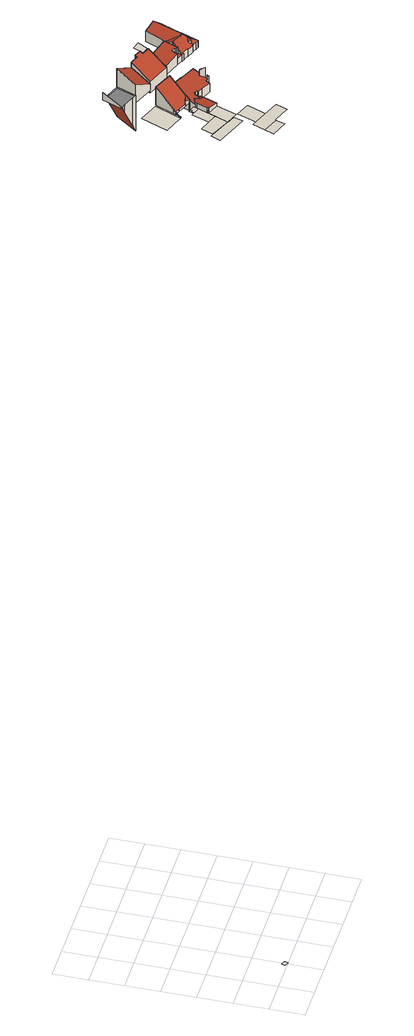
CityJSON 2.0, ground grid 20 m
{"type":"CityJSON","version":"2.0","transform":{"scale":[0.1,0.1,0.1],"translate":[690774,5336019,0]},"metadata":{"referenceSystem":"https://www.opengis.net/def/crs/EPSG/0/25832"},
"CityObjects":{
"building1":{"type":"Building","attributes":{"area_m2":55.53,"max_x":690797.88,"max_y":5336030,"min_x":690786.38,"min_y":5336021.5,"rf_extrusion_mode":"skip","rf_force_lod11":false,"rf_h_ground":575.47,"rf_h_pc_98p":0,"rf_h_roof_50p":0,"rf_h_roof_70p":0,"rf_h_roof_max":0,"rf_h_roof_min":0,"rf_is_glass_roof":false,"rf_nodata_frac":0.977,"rf_nodata_r":0,"rf_pc_select":"_HIGHEST_YET_INSUFFICIENT_COVERAGE","rf_pc_year":2026,"rf_pointcloud_unusable":true,"rf_pt_density":4,"rf_roof_planes":0,"rf_roof_type":"no points","rf_success":true,"rf_t_run":0,"source_file":"690_5336.gml"},"geometry":[{"type":"MultiSurface","lod":"0","boundaries":[[[0,1,2,3]]]}]},
"building2":{"type":"Building","attributes":{"area_m2":118.25,"max_x":690795.81,"max_y":5336057,"min_x":690774.81,"min_y":5336044,"rf_extrusion_mode":"skip","rf_force_lod11":false,"rf_h_ground":574.58,"rf_h_pc_98p":0,"rf_h_roof_50p":0,"rf_h_roof_70p":0,"rf_h_roof_max":0,"rf_h_roof_min":0,"rf_is_glass_roof":false,"rf_nodata_frac":0.964,"rf_nodata_r":0,"rf_pc_select":"_HIGHEST_YET_INSUFFICIENT_COVERAGE","rf_pc_year":2026,"rf_pointcloud_unusable":true,"rf_pt_density":4,"rf_roof_planes":0,"rf_roof_type":"no points","rf_success":true,"rf_t_run":0,"source_file":"690_5336.gml"},"geometry":[{"type":"MultiSurface","lod":"0","boundaries":[[[4,5,6,7,8,9,10]]]}]},
"building3":{"type":"Building","attributes":{"area_m2":5.8,"max_x":690795.94,"max_y":5336022.5,"min_x":690792.81,"min_y":5336019,"rf_extrusion_mode":"skip","rf_force_lod11":false,"rf_h_pc_98p":0,"rf_is_glass_roof":false,"rf_nodata_frac":1,"rf_nodata_r":0,"rf_pc_select":"_HIGHEST_YET_INSUFFICIENT_COVERAGE","rf_pc_year":0,"rf_pointcloud_unusable":false,"rf_pt_density":0,"rf_roof_type":"unknown","rf_success":true,"rf_t_run":0,"source_file":"690_5336.gml"},"geometry":[{"type":"MultiSurface","lod":"0","boundaries":[[[11,12,13,14]]]}]},
"building4":{"type":"Building","attributes":{"area_m2":101.1,"max_x":690793.38,"max_y":5336063.5,"min_x":690778.38,"min_y":5336051.5,"rf_extrusion_mode":"skip","rf_force_lod11":false,"rf_h_ground":575.22,"rf_h_pc_98p":0,"rf_h_roof_50p":0,"rf_h_roof_70p":0,"rf_h_roof_max":0,"rf_h_roof_min":0,"rf_is_glass_roof":false,"rf_nodata_frac":0.953,"rf_nodata_r":0,"rf_pc_select":"_HIGHEST_YET_INSUFFICIENT_COVERAGE","rf_pc_year":2026,"rf_pointcloud_unusable":true,"rf_pt_density":4,"rf_roof_planes":0,"rf_roof_type":"no points","rf_success":true,"rf_t_run":0,"source_file":"690_5336.gml"},"geometry":[{"type":"MultiSurface","lod":"0","boundaries":[[[15,16,17,18,19]]]}]},
"building5":{"type":"Building","attributes":{"area_m2":160.46,"max_x":690811.12,"max_y":5336037.5,"min_x":690788.38,"min_y":5336023,"rf_extrusion_mode":"skip","rf_force_lod11":false,"rf_h_ground":575.47,"rf_h_pc_98p":0,"rf_h_roof_50p":0,"rf_h_roof_70p":0,"rf_h_roof_max":0,"rf_h_roof_min":0,"rf_is_glass_roof":false,"rf_nodata_frac":0.988,"rf_nodata_r":0,"rf_pc_select":"_HIGHEST_YET_INSUFFICIENT_COVERAGE","rf_pc_year":2026,"rf_pointcloud_unusable":true,"rf_pt_density":4,"rf_roof_planes":0,"rf_roof_type":"no points","rf_success":true,"rf_t_run":0,"source_file":"690_5336.gml"},"geometry":[{"type":"MultiSurface","lod":"0","boundaries":[[[20,21,22,23,24,25,26]]]}]},
"building6":{"type":"Building","attributes":{"area_m2":212.73,"max_x":690792.81,"max_y":5336096.5,"min_x":690774.56,"min_y":5336076.5,"rf_extrusion_mode":"skip","rf_force_lod11":false,"rf_h_ground":575.67,"rf_h_pc_98p":0,"rf_h_roof_50p":0,"rf_h_roof_70p":0,"rf_h_roof_max":0,"rf_h_roof_min":0,"rf_is_glass_roof":false,"rf_nodata_frac":0.931,"rf_nodata_r":0,"rf_pc_select":"_HIGHEST_YET_INSUFFICIENT_COVERAGE","rf_pc_year":2026,"rf_pointcloud_unusable":true,"rf_pt_density":6.03,"rf_roof_planes":0,"rf_roof_type":"no planes","rf_success":true,"rf_t_run":0,"source_file":"690_5336.gml"},"geometry":[{"type":"MultiSurface","lod":"0","boundaries":[[[27,28,29,30,31,32,33,34]]]}]},
"building7":{"type":"Building","attributes":{"area_m2":65.28,"max_x":690797.19,"max_y":5336071,"min_x":690787.69,"min_y":5336059,"rf_extrusion_mode":"skip","rf_force_lod11":false,"rf_h_ground":575.22,"rf_h_pc_98p":0,"rf_h_roof_50p":0,"rf_h_roof_70p":0,"rf_h_roof_max":0,"rf_h_roof_min":0,"rf_is_glass_roof":false,"rf_nodata_frac":0.919,"rf_nodata_r":0,"rf_pc_select":"_HIGHEST_YET_INSUFFICIENT_COVERAGE","rf_pc_year":2026,"rf_pointcloud_unusable":true,"rf_pt_density":6.48,"rf_roof_planes":0,"rf_roof_type":"no planes","rf_success":true,"rf_t_run":0,"source_file":"690_5336.gml"},"geometry":[{"type":"MultiSurface","lod":"0","boundaries":[[[35,17,36,37]]]}]},
"building8":{"type":"Building","attributes":{"area_m2":98.35,"max_x":690802.12,"max_y":5336063,"min_x":690790.44,"min_y":5336048.5,"rf_extrusion_mode":"skip","rf_force_lod11":false,"rf_h_ground":575.33,"rf_h_pc_98p":0,"rf_h_roof_50p":0,"rf_h_roof_70p":0,"rf_h_roof_max":0,"rf_h_roof_min":0,"rf_is_glass_roof":false,"rf_nodata_frac":0.84,"rf_nodata_r":0,"rf_pc_select":"_HIGHEST_YET_INSUFFICIENT_COVERAGE","rf_pc_year":2026,"rf_pointcloud_unusable":true,"rf_pt_density":59.87,"rf_roof_planes":0,"rf_roof_type":"no planes","rf_success":true,"rf_t_run":1,"source_file":"690_5336.gml"},"geometry":[{"type":"MultiSurface","lod":"0","boundaries":[[[38,39,40,41]]]}]},
"building9":{"type":"Building","attributes":{"area_m2":113.41,"max_x":690807.62,"max_y":5336048,"min_x":690794.75,"min_y":5336033,"rf_extrusion_mode":"skip","rf_force_lod11":false,"rf_h_ground":574.33,"rf_h_pc_98p":0,"rf_h_roof_50p":0,"rf_h_roof_70p":0,"rf_h_roof_max":0,"rf_h_roof_min":0,"rf_is_glass_roof":false,"rf_nodata_frac":0.941,"rf_nodata_r":0,"rf_pc_select":"_HIGHEST_YET_INSUFFICIENT_COVERAGE","rf_pc_year":2026,"rf_pointcloud_unusable":true,"rf_pt_density":4,"rf_roof_planes":0,"rf_roof_type":"no points","rf_success":true,"rf_t_run":0,"source_file":"690_5336.gml"},"geometry":[{"type":"MultiSurface","lod":"0","boundaries":[[[42,43,44,45]]]}]},
"building10":{"type":"Building","attributes":{"area_m2":12.14,"max_x":690798.31,"max_y":5336073,"min_x":690793.38,"min_y":5336069,"rf_extrusion_mode":"skip","rf_force_lod11":false,"rf_h_ground":575.22,"rf_h_pc_98p":0,"rf_h_roof_50p":0,"rf_h_roof_70p":0,"rf_h_roof_max":0,"rf_h_roof_min":0,"rf_is_glass_roof":false,"rf_nodata_frac":0.917,"rf_nodata_r":0,"rf_pc_select":"_HIGHEST_YET_INSUFFICIENT_COVERAGE","rf_pc_year":2026,"rf_pointcloud_unusable":true,"rf_pt_density":4,"rf_roof_planes":0,"rf_roof_type":"no points","rf_success":true,"rf_t_run":0,"source_file":"690_5336.gml"},"geometry":[{"type":"MultiSurface","lod":"0","boundaries":[[[46,36,47,48,49,50]]]}]},
"building11":{"type":"Building","attributes":{"area_m2":177.84,"max_x":690805,"max_y":5336092,"min_x":690786.44,"min_y":5336074.5,"rf_extrusion_mode":"standard","rf_force_lod11":false,"rf_h_ground":576.72,"rf_h_pc_98p":0,"rf_h_roof_50p":580.03,"rf_h_roof_70p":580.92,"rf_h_roof_max":582.28,"rf_h_roof_min":578.38,"rf_is_glass_roof":false,"rf_nodata_frac":0.752,"rf_nodata_r":0,"rf_pc_select":"_HIGHEST_YET_INSUFFICIENT_COVERAGE","rf_pc_year":2026,"rf_pointcloud_unusable":false,"rf_pt_density":64.89,"rf_ridgelines":0,"rf_rmse_lod22":1.7,"rf_roof_planes":6,"rf_roof_type":"slanted","rf_success":true,"rf_t_run":11,"rf_volume_lod22":1189.75,"source_file":"690_5336.gml"},"children":["building11-1"]},
"building11-1":{"type":"BuildingPart","parents":["building11"],"geometry":[{"type":"MultiSurface","lod":"2.2","boundaries":[[[51,52,53,54,55,56,57,58,59,60]],[[61,58,57,62]],[[62,57,56,63]],[[64,54,65]],[[53,66,65]],[[54,64,67,55]],[[68,52,51,69]],[[55,67,70]],[[63,56,70]],[[71,59,58,61]],[[72,60,59,71,73]],[[74,69,51,60,72]],[[66,53,52,68]],[[73,71,69,74]],[[69,71,61,62,63,70,67,64,65,66,68]],[[73,74,72]]],"semantics":{"surfaces":[{"type":"GroundSurface"},{"type":"WallSurface","on_footprint_edge":true},{"type":"WallSurface","on_footprint_edge":false},{"type":"RoofSurface","rf_azimuth":196.94,"rf_h_roof_50p":583.73,"rf_h_roof_70p":585.84,"rf_h_roof_max":589.34,"rf_h_roof_min":576.65,"rf_slope":38.57},{"type":"RoofSurface","rf_azimuth":167.81,"rf_h_roof_50p":579.76,"rf_h_roof_70p":580.01,"rf_h_roof_max":580.35,"rf_h_roof_min":578.76,"rf_slope":37.64}],"values":[0,1,1,1,1,1,1,1,1,1,1,1,1,2,3,4]}}]},
"building12":{"type":"Building","attributes":{"area_m2":165.88,"max_x":690801.81,"max_y":5336120.5,"min_x":690784.88,"min_y":5336104,"rf_extrusion_mode":"standard","rf_force_lod11":false,"rf_h_ground":577.33,"rf_h_pc_98p":0,"rf_h_roof_50p":578.58,"rf_h_roof_70p":578.83,"rf_h_roof_max":580.17,"rf_h_roof_min":577.28,"rf_is_glass_roof":false,"rf_nodata_frac":0.881,"rf_nodata_r":0,"rf_pc_select":"_HIGHEST_YET_INSUFFICIENT_COVERAGE","rf_pc_year":2026,"rf_pointcloud_unusable":false,"rf_pt_density":40.56,"rf_ridgelines":0,"rf_rmse_lod22":1.99,"rf_roof_planes":2,"rf_roof_type":"slanted","rf_success":true,"rf_t_run":3,"rf_volume_lod22":-1592.68,"source_file":"690_5336.gml"},"children":["building12-1"]},
"building12-1":{"type":"BuildingPart","parents":["building12"],"geometry":[{"type":"MultiSurface","lod":"2.2","boundaries":[[[75,76,77,78,79,80,81]],[[75,82,83,76]],[[84,77,85]],[[76,83,85]],[[86,78,77,84]],[[87,79,88]],[[78,86,88]],[[81,89,82,75]],[[80,90,89,81]],[[79,87,90,80]],[[90,87,88,86,84,85,83,82,89]]],"semantics":{"surfaces":[{"type":"GroundSurface"},{"type":"WallSurface","on_footprint_edge":true},{"type":"RoofSurface","rf_azimuth":120.54,"rf_h_roof_50p":567.95,"rf_h_roof_70p":573.22,"rf_h_roof_max":582.77,"rf_h_roof_min":553.3,"rf_slope":62.45}],"values":[0,1,1,1,1,1,1,1,1,1,2]}}]},
"building13":{"type":"Building","attributes":{"area_m2":359.8,"max_x":690824.88,"max_y":5336087.5,"min_x":690795,"min_y":5336060.5,"rf_extrusion_mode":"standard","rf_force_lod11":false,"rf_h_ground":570.72,"rf_h_pc_98p":0,"rf_h_roof_50p":578.17,"rf_h_roof_70p":578.47,"rf_h_roof_max":582.67,"rf_h_roof_min":577.53,"rf_h_roof_ridge":578.47,"rf_is_glass_roof":false,"rf_nodata_frac":0.654,"rf_nodata_r":0,"rf_pc_select":"_HIGHEST_YET_INSUFFICIENT_COVERAGE","rf_pc_year":2026,"rf_pointcloud_unusable":false,"rf_pt_density":56.12,"rf_ridgelines":7,"rf_rmse_lod22":0.538,"rf_roof_planes":28,"rf_roof_type":"slanted","rf_success":true,"rf_t_run":38,"rf_volume_lod22":2842.69,"source_file":"690_5336.gml"},"children":["building13-1"]},
"building13-1":{"type":"BuildingPart","parents":["building13"],"geometry":[{"type":"Solid","lod":"2.2","boundaries":[[[[91,92,93,94,95,96,97,98,99,100,101,102,103,104,105,106,107,108,109,110,111,112,113,114,115,116,117,118,119,120,121,122,123]],[[124,101,100,125]],[[126,102,101,124]],[[127,110,109,128]],[[129,127,130,131]],[[128,109,108,132]],[[133,106,105,134]],[[135,107,106,133]],[[132,108,107,135]],[[136,104,103,137]],[[137,103,102,126]],[[134,105,104,136]],[[138,139,140,141]],[[142,122,121,143]],[[125,100,99,144]],[[145,146,95,94,147]],[[148,96,95,146]],[[149,97,96,148]],[[150,92,91,151]],[[151,91,123,152]],[[141,140,153,154]],[[154,153,144,155]],[[147,94,93,139,138]],[[152,123,122,142]],[[143,121,120,156]],[[156,120,119,157]],[[157,119,118,158]],[[158,118,117,159]],[[131,130,160,161]],[[161,160,111,110,127,129]],[[162,163,114,113,164]],[[159,117,116,165]],[[165,116,115,166]],[[167,168,146,145]],[[169,170,163,162]],[[170,112,111,160]],[[164,113,112,170,169]],[[166,115,114,163]],[[171,149,168,167]],[[172,98,97,149,171]],[[139,93,92,150]],[[155,144,99,98,172]],[[161,129,131]],[[164,169,162]],[[168,149,148,146]],[[139,150,151,152,142,143,156,157,158,159,165,166,163,170,160,130,127,128,132,135,133,134,136,137,126,124,125,144,153,140]],[[155,172,171,167,145,147,138,141,154]]]],"semantics":{"surfaces":[{"type":"GroundSurface"},{"type":"WallSurface","on_footprint_edge":true},{"type":"WallSurface","on_footprint_edge":false},{"type":"RoofSurface","rf_azimuth":10.3,"rf_h_roof_50p":582.25,"rf_h_roof_70p":582.67,"rf_h_roof_max":583.44,"rf_h_roof_min":581.48,"rf_slope":35.7},{"type":"RoofSurface","rf_azimuth":286.47,"rf_h_roof_50p":579.25,"rf_h_roof_70p":579.25,"rf_h_roof_max":579.36,"rf_h_roof_min":579.1,"rf_slope":13.06},{"type":"RoofSurface","rf_azimuth":205.61,"rf_h_roof_50p":576.47,"rf_h_roof_70p":576.47,"rf_h_roof_max":578.33,"rf_h_roof_min":576.47,"rf_slope":67.34},{"type":"RoofSurface","rf_azimuth":180.86,"rf_h_roof_50p":578.86,"rf_h_roof_70p":579.45,"rf_h_roof_max":583.44,"rf_h_roof_min":576.91,"rf_slope":13.23},{"type":"RoofSurface","rf_azimuth":113.16,"rf_h_roof_50p":577.87,"rf_h_roof_70p":578.1,"rf_h_roof_max":578.51,"rf_h_roof_min":577.17,"rf_slope":9.14}],"values":[[0,1,1,1,2,1,1,1,1,1,1,1,2,1,1,1,1,1,1,1,2,2,1,1,1,1,1,1,2,1,1,1,1,2,2,1,1,1,2,1,1,1,3,4,5,6,7]]}}]},
"building14":{"type":"Building","attributes":{"area_m2":167.84,"max_x":690814.25,"max_y":5336116,"min_x":690797.38,"min_y":5336099.5,"rf_extrusion_mode":"standard","rf_force_lod11":false,"rf_h_ground":572.22,"rf_h_pc_98p":0,"rf_h_roof_50p":0,"rf_h_roof_70p":0,"rf_h_roof_max":0,"rf_h_roof_min":0,"rf_is_glass_roof":false,"rf_nodata_frac":0.837,"rf_nodata_r":0,"rf_pc_select":"_HIGHEST_YET_INSUFFICIENT_COVERAGE","rf_pc_year":2026,"rf_pointcloud_unusable":false,"rf_pt_density":43.02,"rf_ridgelines":0,"rf_rmse_lod22":2.53,"rf_roof_planes":7,"rf_roof_type":"slanted","rf_success":true,"rf_t_run":8,"rf_volume_lod22":1870.32,"source_file":"690_5336.gml"},"children":["building14-1"]},
"building14-1":{"type":"BuildingPart","parents":["building14"],"geometry":[{"type":"Solid","lod":"2.2","boundaries":[[[[173,174,175,176]],[[177,174,173,178]],[[178,173,176,179]],[[180,175,174,177]],[[179,176,175,180]],[[179,180,177,178]]]],"semantics":{"surfaces":[{"type":"GroundSurface"},{"type":"WallSurface","on_footprint_edge":true},{"type":"RoofSurface","rf_azimuth":146.51,"rf_h_roof_50p":583.5,"rf_h_roof_70p":585.22,"rf_h_roof_max":590.29,"rf_h_roof_min":577.09,"rf_slope":36.62}],"values":[[0,1,1,1,1,2]]}}]},
"building15":{"type":"Building","attributes":{"area_m2":195.93,"max_x":690828.19,"max_y":5336111,"min_x":690809.56,"min_y":5336094,"rf_extrusion_mode":"standard","rf_force_lod11":false,"rf_h_ground":570.67,"rf_h_pc_98p":0,"rf_h_roof_50p":0,"rf_h_roof_70p":0,"rf_h_roof_max":0,"rf_h_roof_min":0,"rf_is_glass_roof":false,"rf_nodata_frac":0.849,"rf_nodata_r":0,"rf_pc_select":"_HIGHEST_YET_INSUFFICIENT_COVERAGE","rf_pc_year":2026,"rf_pointcloud_unusable":false,"rf_pt_density":30.64,"rf_ridgelines":0,"rf_rmse_lod22":0.878,"rf_roof_planes":7,"rf_roof_type":"slanted","rf_success":true,"rf_t_run":5,"rf_volume_lod22":2200.44,"source_file":"690_5336.gml"},"children":["building15-1"]},
"building15-1":{"type":"BuildingPart","parents":["building15"],"geometry":[{"type":"Solid","lod":"2.2","boundaries":[[[[181,182,183,184,185,186,187,188]],[[189,187,186,190]],[[191,188,187,189]],[[190,186,185,192]],[[192,185,184,193]],[[194,182,181,195]],[[193,184,183,196]],[[196,183,182,194]],[[195,181,188,191]],[[195,191,189,190,192,193,196,194]]]],"semantics":{"surfaces":[{"type":"GroundSurface"},{"type":"WallSurface","on_footprint_edge":true},{"type":"RoofSurface","rf_azimuth":202.44,"rf_h_roof_50p":582.03,"rf_h_roof_70p":583.56,"rf_h_roof_max":586.46,"rf_h_roof_min":578.18,"rf_slope":30.22}],"values":[[0,1,1,1,1,1,1,1,1,2]]}}]},
"building16":{"type":"Building","attributes":{"area_m2":160.98,"max_x":690840.81,"max_y":5336104.5,"min_x":690823.75,"min_y":5336088.5,"rf_extrusion_mode":"standard","rf_force_lod11":false,"rf_h_ground":573.42,"rf_h_pc_98p":0,"rf_h_roof_50p":581.17,"rf_h_roof_70p":581.58,"rf_h_roof_max":582.62,"rf_h_roof_min":577.53,"rf_is_glass_roof":false,"rf_nodata_frac":0.554,"rf_nodata_r":0,"rf_pc_select":"_HIGHEST_YET_INSUFFICIENT_COVERAGE","rf_pc_year":2026,"rf_pointcloud_unusable":false,"rf_pt_density":89.2,"rf_ridgelines":0,"rf_rmse_lod22":1.31,"rf_roof_planes":15,"rf_roof_type":"slanted","rf_success":true,"rf_t_run":23,"rf_volume_lod22":1102.82,"source_file":"690_5336.gml"},"children":["building16-1"]},
"building16-1":{"type":"BuildingPart","parents":["building16"],"geometry":[{"type":"Solid","lod":"2.2","boundaries":[[[[197,198,199,200,201,202]],[[203,197,202,204]],[[205,201,200,206,207]],[[207,206,208,209,210]],[[211,212,213,214]],[[204,202,201,205]],[[206,200,199,215]],[[216,217,218,219,220]],[[214,213,217,216]],[[215,199,198,219]],[[220,219,198,197,203]],[[210,209,212,211]],[[209,208,218,217]],[[210,211,214,216,220,203,204,205,207]],[[218,208,206,215,219]],[[209,217,213,212]]]],"semantics":{"surfaces":[{"type":"GroundSurface"},{"type":"WallSurface","on_footprint_edge":true},{"type":"WallSurface","on_footprint_edge":false},{"type":"RoofSurface","rf_azimuth":279.85,"rf_h_roof_50p":580.41,"rf_h_roof_70p":580.9,"rf_h_roof_max":581.94,"rf_h_roof_min":579.08,"rf_slope":10.35},{"type":"RoofSurface","rf_azimuth":275.14,"rf_h_roof_50p":577.76,"rf_h_roof_70p":577.81,"rf_h_roof_max":580.9,"rf_h_roof_min":577.65,"rf_slope":3.05},{"type":"RoofSurface","rf_azimuth":142.76,"rf_h_roof_50p":580.17,"rf_h_roof_70p":581.01,"rf_h_roof_max":581.42,"rf_h_roof_min":578.72,"rf_slope":46.01}],"values":[[0,1,1,2,2,1,1,2,2,1,1,2,2,3,4,5]]}}]},
"building17":{"type":"Building","attributes":{"area_m2":28.83,"max_x":690843.75,"max_y":5336116,"min_x":690836.75,"min_y":5336109,"rf_extrusion_mode":"skip","rf_force_lod11":false,"rf_h_ground":575.03,"rf_h_pc_98p":0,"rf_h_roof_50p":0,"rf_h_roof_70p":0,"rf_h_roof_max":0,"rf_h_roof_min":0,"rf_is_glass_roof":false,"rf_nodata_frac":0.947,"rf_nodata_r":0,"rf_pc_select":"_HIGHEST_YET_INSUFFICIENT_COVERAGE","rf_pc_year":2026,"rf_pointcloud_unusable":true,"rf_pt_density":4,"rf_roof_planes":0,"rf_roof_type":"no points","rf_success":true,"rf_t_run":0,"source_file":"690_5336.gml"},"geometry":[{"type":"MultiSurface","lod":"0","boundaries":[[[221,222,223,224,225,226]]]}]},
"building18":{"type":"Building","attributes":{"area_m2":337.88,"max_x":690859.69,"max_y":5336112,"min_x":690836.62,"min_y":5336083,"rf_extrusion_mode":"standard","rf_force_lod11":false,"rf_h_ground":573.42,"rf_h_pc_98p":0,"rf_h_roof_50p":581.62,"rf_h_roof_70p":582.42,"rf_h_roof_max":583.58,"rf_h_roof_min":578.38,"rf_h_roof_ridge":583.8,"rf_is_glass_roof":false,"rf_nodata_frac":0,"rf_nodata_r":0,"rf_pc_select":"PREFERRED_AND_LATEST","rf_pc_year":2026,"rf_pointcloud_unusable":false,"rf_pt_density":1207.1,"rf_ridgelines":10,"rf_rmse_lod22":1.29,"rf_roof_planes":27,"rf_roof_type":"slanted","rf_success":true,"rf_t_run":163,"rf_volume_lod22":2662.12,"source_file":"690_5336.gml"},"children":["building18-1"]},
"building18-1":{"type":"BuildingPart","parents":["building18"],"geometry":[{"type":"Solid","lod":"2.2","boundaries":[[[[227,228,229,230,231,232,233,234,235,197,236,237,238,239,240,241,242,243,244,245,246,247,248,249,250,251,252,253]],[[254,235,234,255]],[[256,197,235,254]],[[257,241,240,258]],[[259,242,241,257]],[[258,240,239,260]],[[261,238,237,262]],[[260,239,238,261]],[[263,247,246,264]],[[265,248,247,263]],[[266,230,229,267]],[[267,229,228,268]],[[269,236,197,256]],[[262,237,236,269]],[[255,234,233,270]],[[270,233,232,271]],[[271,232,231,272]],[[272,231,230,266]],[[273,252,251,274]],[[275,276,277]],[[278,249,248,265]],[[279,253,252,273]],[[280,281,227,253,279]],[[282,250,249,278]],[[283,274,251,250,282]],[[264,246,245,284]],[[285,286,287,288]],[[288,287,277,289,290]],[[291,292,276,275]],[[292,293,294,295]],[[284,245,244,296]],[[296,244,243,297]],[[297,243,242,259]],[[298,299,300]],[[274,283,301]],[[290,289,299,298]],[[302,303,304]],[[268,228,227,281]],[[305,306,307]],[[308,306,305,309,310]],[[311,312,313]],[[306,308,313]],[[312,311,286,285]],[[310,309,314]],[[303,302,293,292,291]],[[295,294,281,280]],[[312,285,288,290,298,300,301,283,282,278,265,263,264,284,296,297,259,257,258,260,307,306,313]],[[309,305,307,260,261,262]],[[281,294,293,302,304,286,311,313,308,310,314,254,255,270,271,272,266,267,268]],[[314,309,262,269,256,254]],[[303,291,275,277,287,286,304]],[[295,280,279,273,274,301,300,299,289,277,276,292]]]],"semantics":{"surfaces":[{"type":"GroundSurface"},{"type":"WallSurface","on_footprint_edge":true},{"type":"WallSurface","on_footprint_edge":false},{"type":"RoofSurface","rf_azimuth":111.35,"rf_h_roof_50p":580.81,"rf_h_roof_70p":581.91,"rf_h_roof_max":583.76,"rf_h_roof_min":577.61,"rf_slope":42.21},{"type":"RoofSurface","rf_azimuth":291.15,"rf_h_roof_50p":582.03,"rf_h_roof_70p":582.65,"rf_h_roof_max":583.76,"rf_h_roof_min":580.18,"rf_slope":24.94},{"type":"RoofSurface","rf_azimuth":197.97,"rf_h_roof_50p":581.1,"rf_h_roof_70p":582.2,"rf_h_roof_max":584.04,"rf_h_roof_min":577.96,"rf_slope":41.53},{"type":"RoofSurface","rf_azimuth":28.35,"rf_h_roof_50p":582.28,"rf_h_roof_70p":582.77,"rf_h_roof_max":584.04,"rf_h_roof_min":580.23,"rf_slope":29.45},{"type":"RoofSurface","rf_azimuth":202.44,"rf_h_roof_50p":580.66,"rf_h_roof_70p":580.73,"rf_h_roof_max":581.64,"rf_h_roof_min":580.32,"rf_slope":14.4},{"type":"RoofSurface","rf_azimuth":201.32,"rf_h_roof_50p":579.16,"rf_h_roof_70p":579.65,"rf_h_roof_max":581.64,"rf_h_roof_min":578.12,"rf_slope":40.66}],"values":[[0,1,1,1,1,1,1,1,1,1,1,1,1,1,1,1,1,1,1,2,1,1,1,1,1,1,2,2,2,2,1,1,1,2,2,2,2,1,2,2,2,2,2,2,2,2,3,4,5,6,7,8]]}}]}
},
"vertices":[
[220,24,5755],[238,76,5755],[144,110,5755],[124,59,5755],
[8,324,5746],[199,251,5746],[218,301,5746],[164,323,5746],[165,325,5746],[44,376,5746],[31,382,5746],
[220,24,0],[196,33,0],[188,11,0],[211,2,0],
[44,376,5752],[165,325,5752],[194,400,5752],[72,445,5752],[55,405,5752],
[173,185,5755],[144,111,5755],[239,76,5755],[241,81,5755],[302,57,5755],[345,41,5755],[371,108,5755],
[6,619,5757],[78,592,5757],[124,575,5757],[143,619,5757],[188,730,5757],[183,732,5757],[163,740,5757],[71,775,5757],
[137,421,5752],[232,501,5752],[175,522,5752],
[235,294,5753],[281,415,5753],[210,442,5753],[164,323,5753],
[291,139,5743],[336,259,5743],[254,291,5743],[208,171,5743],
[194,515,5752],[243,532,5752],[215,542,5752],[211,531,5752],[201,534,5752],
[218,573,5767],[165,594,5767],[139,604,5767],[126,574,5767],[124,575,5767],[143,619,5767],[188,730,5767],[310,683,5767],[270,585,5767],[259,557,5767],[310,683,5884],[188,730,5891],[143,619,5797],[126,574,5758],[131,584,5767],[139,604,5784],[124,575,5758],[165,594,5782],[218,573,5779],[129,585,5767],[270,585,5800],[259,557,5782],[270,585,5802],[218,573,5801],
[205,862,5773],[140,887,5773],[109,898,5773],[152,1014,5773],[278,966,5773],[234,850,5773],[205,861,5773],[205,862,5589],[140,887,5721],[109,898,5783],[114,896,5773],[152,1014,5826],[278,966,5570],[178,1004,5773],[205,861,5589],[234,850,5530],
[316,515,5707],[318,511,5707],[313,499,5707],[281,415,5707],[216,440,5707],[210,443,5707],[212,449,5707],[236,512,5707],[240,523,5707],[253,559,5707],[259,557,5707],[310,683,5707],[352,667,5707],[352,666,5707],[395,649,5707],[396,650,5707],[401,647,5707],[423,638,5707],[509,605,5707],[491,562,5707],[479,530,5707],[474,518,5707],[471,509,5707],[458,514,5707],[449,517,5707],[440,496,5707],[376,522,5707],[344,535,5707],[347,541,5707],[330,548,5707],[327,553,5707],[315,543,5707],[306,519,5707],[259,557,5781],[253,559,5782],[310,683,5811],[491,562,5783],[509,605,5794],[491,562,5815],[474,561,5783],[474,561,5818],[423,638,5801],[396,650,5804],[395,649,5804],[401,647,5803],[352,666,5807],[352,667,5808],[313,499,5772],[313,499,5768],[290,510,5770],[290,510,5776],[315,543,5778],[327,553,5781],[240,523,5773],[216,440,5783],[216,440,5753],[281,415,5772],[210,443,5752],[212,449,5769],[318,511,5771],[316,515,5772],[306,519,5773],[279,540,5777],[279,540,5780],[240,523,5785],[330,548,5779],[347,541,5778],[344,535,5776],[376,522,5774],[479,530,5776],[479,530,5840],[458,514,5790],[458,514,5772],[471,509,5793],[440,496,5768],[449,517,5773],[218,446,5783],[218,446,5767],[474,518,5794],[474,518,5773],[212,449,5784],[236,512,5785],
[355,803,5722],[234,850,5722],[279,969,5722],[403,921,5722],[234,850,5846],[355,803,5767],[403,921,5821],[279,969,5901],
[497,748,5707],[355,803,5707],[403,921,5707],[457,900,5707],[461,912,5707],[501,896,5707],[494,880,5707],[542,862,5707],[494,880,5853],[501,896,5863],[542,862,5854],[461,912,5863],[457,900,5855],[355,803,5780],[497,748,5782],[403,921,5855],
[668,806,5734],[637,724,5734],[627,697,5734],[588,712,5734],[497,748,5734],[539,856,5734],[668,806,5820],[539,856,5795],[497,748,5791],[588,712,5776],[588,712,5808],[599,731,5777],[599,731,5801],[599,731,5810],[609,747,5811],[609,747,5808],[626,738,5790],[626,738,5814],[627,697,5778],[624,726,5814],[624,726,5781],[624,726,5778],[637,724,5779],[637,724,5817],
[666,899,5750],[698,958,5750],[651,971,5750],[628,915,5750],[627,913,5750],[658,902,5750],
[723,660,5734],[714,664,5734],[713,661,5734],[674,676,5734],[675,679,5734],[639,693,5734],[637,690,5734],[626,695,5734],[649,754,5734],[685,799,5734],[688,805,5734],[743,929,5734],[800,901,5734],[855,875,5734],[857,874,5734],[855,869,5734],[847,872,5734],[814,789,5734],[816,788,5734],[799,745,5734],[801,745,5734],[766,657,5734],[770,655,5734],[764,642,5734],[763,642,5734],[742,649,5734],[742,651,5734],[649,754,5838],[626,695,5782],[668,806,5807],[857,874,5777],[855,875,5779],[855,869,5777],[800,901,5835],[743,929,5805],[688,805,5802],[801,745,5782],[799,745,5784],[766,657,5782],[674,676,5780],[713,661,5778],[714,664,5780],[685,799,5806],[637,690,5782],[639,693,5785],[675,679,5783],[742,649,5778],[763,642,5780],[732,675,5805],[732,675,5796],[740,687,5808],[770,655,5779],[742,651,5780],[723,660,5781],[723,660,5779],[764,642,5779],[763,642,5781],[816,788,5784],[736,690,5819],[736,690,5809],[739,689,5809],[739,689,5816],[740,687,5809],[740,687,5814],[721,670,5802],[721,670,5789],[721,670,5788],[725,662,5782],[725,662,5784],[814,789,5786],[847,872,5786],[749,674,5803],[749,674,5801],[761,649,5785],[763,643,5781],[715,683,5797],[715,683,5805],[726,693,5808],[729,728,5833],[729,728,5838],[732,728,5835],[729,728,5839],[724,728,5831],[724,728,5837],[738,704,5821],[738,704,5822],[735,714,5828],[715,727,5834]
]}
